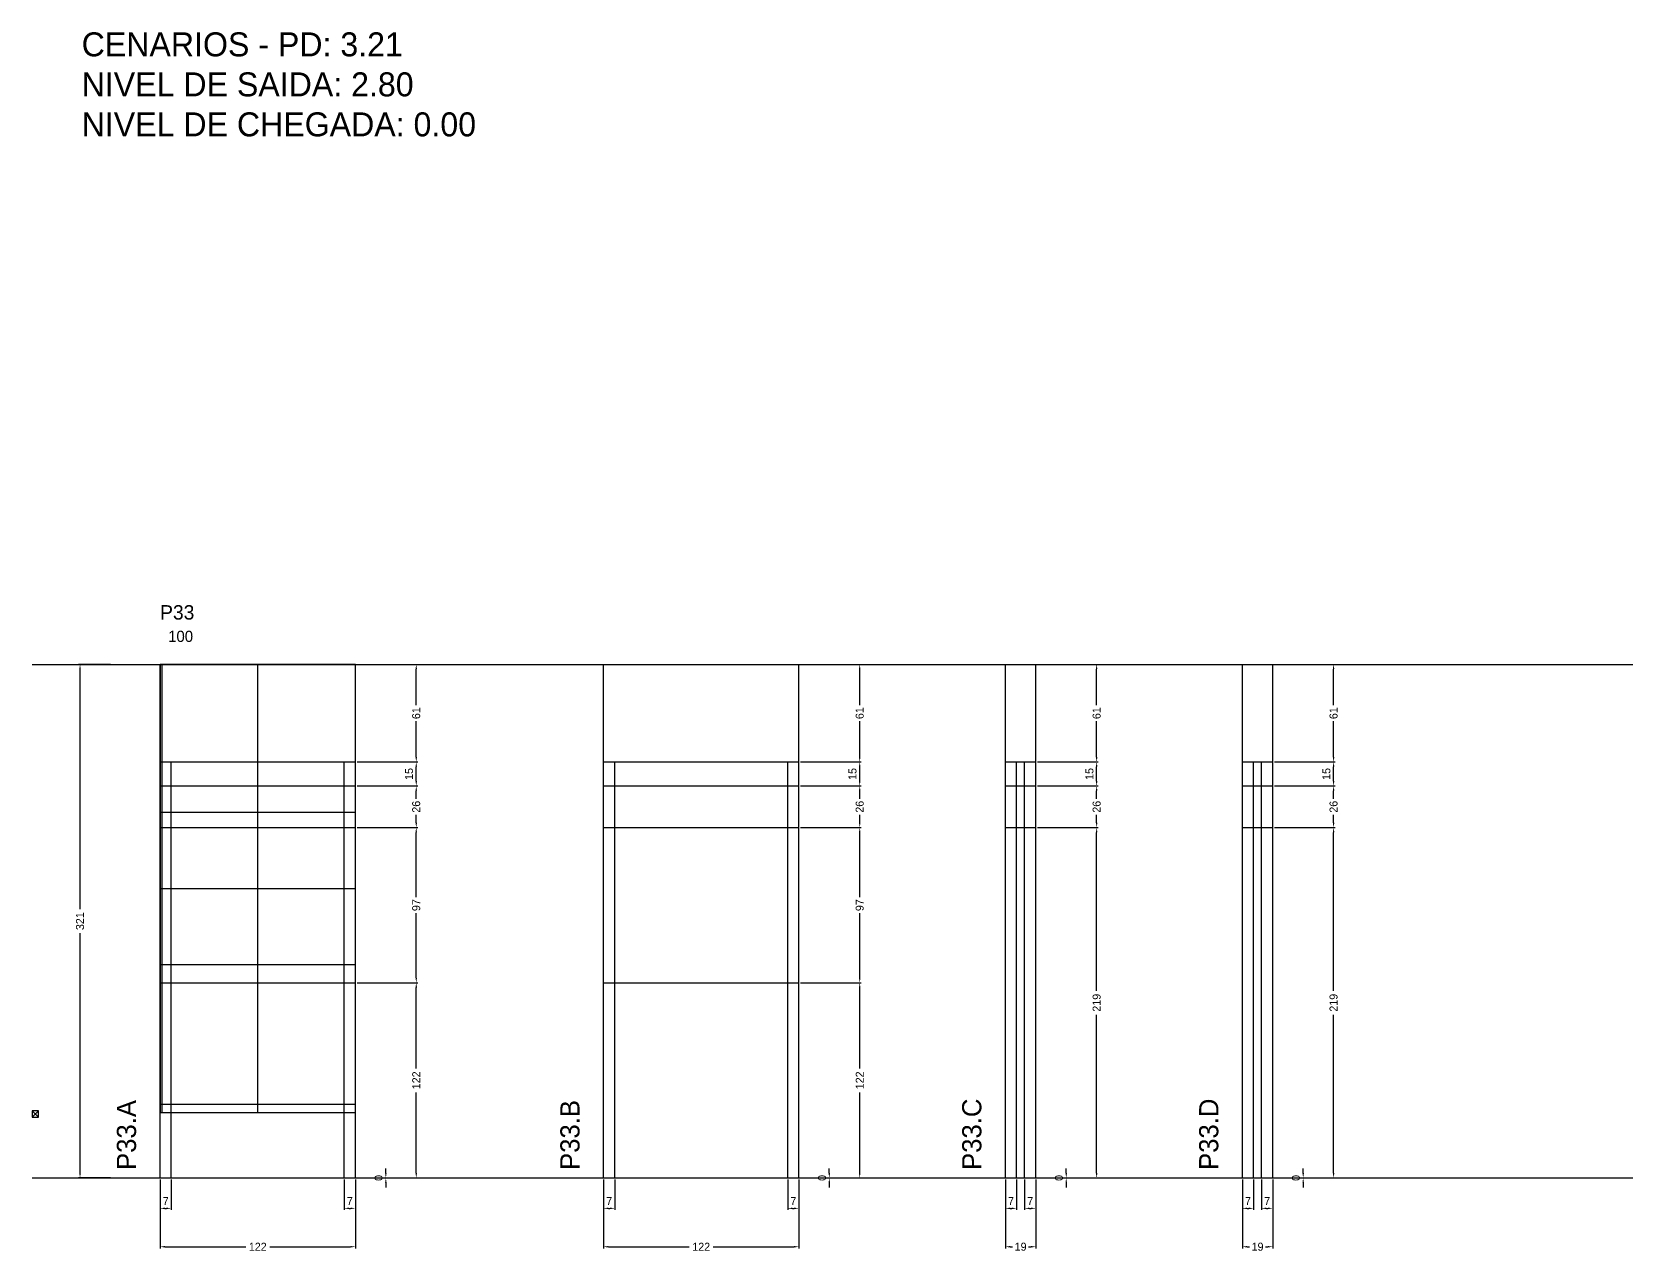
# Model space of a CAD drawing. Header units: centimetres. Extents: x -8500 to 4337, y -467 to 295.
# Drawn here: x -7000 to -6000, y -467 to 295 of the extents above; entities that cross this region are included whole.
import ezdxf

# ---------------------------------------------------------------- set-up
doc = ezdxf.new("R2010")
doc.units = ezdxf.units.CM
doc.linetypes.add('DASHED', pattern=[2, -2])
for name, color, linetype in [('CHAPA', 140, 'Continuous'), ('COTA', 241, 'Continuous'), ('Madeira', 30, 'Continuous'), ('MEIO_PONT', 160, 'Continuous'), ('NOMENCLATURA', 7, 'Continuous'), ('Nível', 160, 'Continuous'), ('Painéis', 200, 'Continuous'), ('Perfil Metálico', 150, 'Continuous'), ('SARR_2.2x7', 40, 'Continuous'), ('SARRAFO DE PRESSAO', 200, 'Continuous'), ('texto', 7, 'Continuous'), ('TEXTO_GERAL', 7, 'Continuous')]:
    doc.layers.add(name, color=color, linetype=linetype)
doc.dimstyles.new('PAINEL-NOVA', dxfattribs={"dimtxt": 5, "dimasz": 3, "dimexe": 1, "dimexo": 1, "dimgap": 1, "dimtad": 1, "dimcen": 2.5, "dimazin": 3, "dimtfac": 1, "dimtmove": 0, "dimatfit": 3})

# ---------------------------------------------------------------- blocks, each defined once
blk = doc.blocks.new('_CLOSEDFILLED')
at = {"color": 0, "linetype": 'BYBLOCK'}
blk.add_solid([(-1, 0.16), (0, 0), (-1, -0.16)], dxfattribs=at)
blk = doc.blocks.new('*D1')
for p, q in [((-6951, -100), (-6971, -100)), ((-6970, -253), (-6970, -103)), ((-6970, -418), (-6970, -268)), ((-6951, -421), (-6971, -421))]:
    blk.add_line(p, q)
at = {"layer": 'Defpoints'}
for p in [(-6950, -100), (-6970, -421), (-6950, -421)]:
    blk.add_point(p, dxfattribs=at)
at = {"layer": 'COTA', "xscale": 3, "yscale": 3}
for p, rotation in [((-6970, -100), 90), ((-6970, -421), 270)]:
    blk.add_blockref('_CLOSEDFILLED', p, dxfattribs=dict(at, rotation=rotation))
at = {"layer": 'COTA', "insert": (-6970, -260.5), "char_height": 5, "attachment_point": 5, "rotation": 90}
blk.add_mtext('321', dxfattribs=at)
blk = doc.blocks.new('MULDURA')
at = {"layer": 'Paineis'}
for p, q in [((0, 0), (4, 4)), ((4, 0), (0, 4))]:
    blk.add_line(p, q, dxfattribs=at)
blk.add_lwpolyline([(0, 0), (4, 0), (4, 4), (0, 4)], close=True, dxfattribs=at)
blk = doc.blocks.new('*D3')
at = {"color": 4}
for p, q in [((-6797, -299), (-6759, -299)), ((-6760, -352.5), (-6760, -302)), ((-6760, -418), (-6760, -367.5)), ((-6797, -421), (-6759, -421))]:
    blk.add_line(p, q, dxfattribs=at)
at = {"layer": 'Defpoints'}
for p in [(-6798, -299), (-6798, -421), (-6760, -421)]:
    blk.add_point(p, dxfattribs=at)
at = {"layer": 'COTA', "color": 4, "xscale": 3, "yscale": 3}
for p, rotation in [((-6760, -299), 90), ((-6760, -421), 270)]:
    blk.add_blockref('_CLOSEDFILLED', p, dxfattribs=dict(at, rotation=rotation))
at = {"layer": 'COTA', "color": 4, "insert": (-6760, -360), "char_height": 5, "attachment_point": 5, "rotation": 90}
blk.add_mtext('122', dxfattribs=at)
blk = doc.blocks.new('*D4')
at = {"color": 4}
for p, q in [((-6797, -202), (-6759, -202)), ((-6760, -245.5), (-6760, -205)), ((-6760, -296), (-6760, -255.5)), ((-6797, -299), (-6759, -299))]:
    blk.add_line(p, q, dxfattribs=at)
at = {"layer": 'Defpoints'}
for p in [(-6798, -202), (-6798, -299), (-6760, -299)]:
    blk.add_point(p, dxfattribs=at)
at = {"layer": 'COTA', "color": 4, "xscale": 3, "yscale": 3}
for p, rotation in [((-6760, -202), 90), ((-6760, -299), 270)]:
    blk.add_blockref('_CLOSEDFILLED', p, dxfattribs=dict(at, rotation=rotation))
at = {"layer": 'COTA', "color": 4, "insert": (-6760, -250.5), "char_height": 5, "attachment_point": 5, "rotation": 90}
blk.add_mtext('97', dxfattribs=at)
blk = doc.blocks.new('*D5')
at = {"color": 4}
for p, q in [((-6797, -176), (-6759, -176)), ((-6760, -184), (-6760, -179)), ((-6760, -199), (-6760, -194)), ((-6797, -202), (-6759, -202))]:
    blk.add_line(p, q, dxfattribs=at)
at = {"layer": 'Defpoints'}
for p in [(-6798, -176), (-6798, -202), (-6760, -202)]:
    blk.add_point(p, dxfattribs=at)
at = {"layer": 'COTA', "color": 4, "xscale": 3, "yscale": 3}
for p, rotation in [((-6760, -176), 90), ((-6760, -202), 270)]:
    blk.add_blockref('_CLOSEDFILLED', p, dxfattribs=dict(at, rotation=rotation))
at = {"layer": 'COTA', "color": 4, "insert": (-6760, -189), "char_height": 5, "attachment_point": 5, "rotation": 90}
blk.add_mtext('26', dxfattribs=at)
blk = doc.blocks.new('*D6')
at = {"color": 4}
for p, q in [((-6797, -161), (-6759, -161)), ((-6760, -173), (-6760, -164)), ((-6797, -176), (-6759, -176))]:
    blk.add_line(p, q, dxfattribs=at)
at = {"layer": 'Defpoints'}
for p in [(-6798, -161), (-6798, -176), (-6760, -176)]:
    blk.add_point(p, dxfattribs=at)
at = {"layer": 'COTA', "color": 4, "xscale": 3, "yscale": 3}
for p, rotation in [((-6760, -161), 90), ((-6760, -176), 270)]:
    blk.add_blockref('_CLOSEDFILLED', p, dxfattribs=dict(at, rotation=rotation))
at = {"layer": 'COTA', "color": 4, "insert": (-6764.5, -168.5), "char_height": 5, "attachment_point": 5, "rotation": 90}
blk.add_mtext('15', dxfattribs=at)
blk = doc.blocks.new('*D7')
at = {"color": 4}
for p, q in [((-6797, -100), (-6759, -100)), ((-6760, -125.5), (-6760, -103)), ((-6760, -158), (-6760, -135.5)), ((-6797, -161), (-6759, -161))]:
    blk.add_line(p, q, dxfattribs=at)
at = {"layer": 'Defpoints'}
for p in [(-6798, -100), (-6798, -161), (-6760, -161)]:
    blk.add_point(p, dxfattribs=at)
at = {"layer": 'COTA', "color": 4, "xscale": 3, "yscale": 3}
for p, rotation in [((-6760, -100), 90), ((-6760, -161), 270)]:
    blk.add_blockref('_CLOSEDFILLED', p, dxfattribs=dict(at, rotation=rotation))
at = {"layer": 'COTA', "color": 4, "insert": (-6760, -130.5), "char_height": 5, "attachment_point": 5, "rotation": 90}
blk.add_mtext('61', dxfattribs=at)
blk = doc.blocks.new('*D8')
at = {"color": 4}
for p, q in [((-6920, -422), (-6920, -441)), ((-6913, -422), (-6913, -441)), ((-6917, -440), (-6916, -440))]:
    blk.add_line(p, q, dxfattribs=at)
at = {"layer": 'Defpoints'}
for p in [(-6920, -421), (-6913, -421), (-6920, -440)]:
    blk.add_point(p, dxfattribs=at)
at = {"layer": 'COTA', "color": 4, "xscale": 3, "yscale": 3, "rotation": 180}
blk.add_blockref('_CLOSEDFILLED', (-6920, -440), dxfattribs=at)
at = {"layer": 'COTA', "color": 4, "xscale": 3, "yscale": 3}
blk.add_blockref('_CLOSEDFILLED', (-6913, -440), dxfattribs=at)
at = {"layer": 'COTA', "color": 4, "insert": (-6916.5, -435.5), "char_height": 5, "attachment_point": 5}
blk.add_mtext('7', dxfattribs=at)
blk = doc.blocks.new('*D9')
at = {"color": 4}
for p, q in [((-6805, -422), (-6805, -441)), ((-6798, -422), (-6798, -441)), ((-6802, -440), (-6801, -440))]:
    blk.add_line(p, q, dxfattribs=at)
at = {"layer": 'Defpoints'}
for p in [(-6805, -421), (-6798, -421), (-6805, -440)]:
    blk.add_point(p, dxfattribs=at)
at = {"layer": 'COTA', "color": 4, "xscale": 3, "yscale": 3, "rotation": 180}
blk.add_blockref('_CLOSEDFILLED', (-6805, -440), dxfattribs=at)
at = {"layer": 'COTA', "color": 4, "xscale": 3, "yscale": 3}
blk.add_blockref('_CLOSEDFILLED', (-6798, -440), dxfattribs=at)
at = {"layer": 'COTA', "color": 4, "insert": (-6801.5, -435.5), "char_height": 5, "attachment_point": 5}
blk.add_mtext('7', dxfattribs=at)
blk = doc.blocks.new('*D10')
at = {"color": 4}
for p, q in [((-6920, -422), (-6920, -465)), ((-6798, -422), (-6798, -465)), ((-6917, -464), (-6866.5, -464)), ((-6851.5, -464), (-6801, -464))]:
    blk.add_line(p, q, dxfattribs=at)
at = {"layer": 'Defpoints'}
for p in [(-6920, -421), (-6798, -421), (-6920, -464)]:
    blk.add_point(p, dxfattribs=at)
at = {"layer": 'COTA', "color": 4, "xscale": 3, "yscale": 3, "rotation": 180}
blk.add_blockref('_CLOSEDFILLED', (-6920, -464), dxfattribs=at)
at = {"layer": 'COTA', "color": 4, "xscale": 3, "yscale": 3}
blk.add_blockref('_CLOSEDFILLED', (-6798, -464), dxfattribs=at)
at = {"layer": 'COTA', "color": 4, "insert": (-6859, -464), "char_height": 5, "attachment_point": 5}
blk.add_mtext('122', dxfattribs=at)
blk = doc.blocks.new('*D12')
at = {"color": 4}
for p, q in [((-6520, -299), (-6482, -299)), ((-6483, -352.5), (-6483, -302)), ((-6483, -418), (-6483, -367.5)), ((-6520, -421), (-6482, -421))]:
    blk.add_line(p, q, dxfattribs=at)
at = {"layer": 'Defpoints'}
for p in [(-6521, -299), (-6521, -421), (-6483, -421)]:
    blk.add_point(p, dxfattribs=at)
at = {"layer": 'COTA', "color": 4, "xscale": 3, "yscale": 3}
for p, rotation in [((-6483, -299), 90), ((-6483, -421), 270)]:
    blk.add_blockref('_CLOSEDFILLED', p, dxfattribs=dict(at, rotation=rotation))
at = {"layer": 'COTA', "color": 4, "insert": (-6483, -360), "char_height": 5, "attachment_point": 5, "rotation": 90}
blk.add_mtext('122', dxfattribs=at)
blk = doc.blocks.new('*D13')
at = {"color": 4}
for p, q in [((-6520, -202), (-6482, -202)), ((-6483, -245.5), (-6483, -205)), ((-6483, -296), (-6483, -255.5)), ((-6520, -299), (-6482, -299))]:
    blk.add_line(p, q, dxfattribs=at)
at = {"layer": 'Defpoints'}
for p in [(-6521, -202), (-6521, -299), (-6483, -299)]:
    blk.add_point(p, dxfattribs=at)
at = {"layer": 'COTA', "color": 4, "xscale": 3, "yscale": 3}
for p, rotation in [((-6483, -202), 90), ((-6483, -299), 270)]:
    blk.add_blockref('_CLOSEDFILLED', p, dxfattribs=dict(at, rotation=rotation))
at = {"layer": 'COTA', "color": 4, "insert": (-6483, -250.5), "char_height": 5, "attachment_point": 5, "rotation": 90}
blk.add_mtext('97', dxfattribs=at)
blk = doc.blocks.new('*D14')
at = {"color": 4}
for p, q in [((-6520, -176), (-6482, -176)), ((-6483, -184), (-6483, -179)), ((-6483, -199), (-6483, -194)), ((-6520, -202), (-6482, -202))]:
    blk.add_line(p, q, dxfattribs=at)
at = {"layer": 'Defpoints'}
for p in [(-6521, -176), (-6521, -202), (-6483, -202)]:
    blk.add_point(p, dxfattribs=at)
at = {"layer": 'COTA', "color": 4, "xscale": 3, "yscale": 3}
for p, rotation in [((-6483, -176), 90), ((-6483, -202), 270)]:
    blk.add_blockref('_CLOSEDFILLED', p, dxfattribs=dict(at, rotation=rotation))
at = {"layer": 'COTA', "color": 4, "insert": (-6483, -189), "char_height": 5, "attachment_point": 5, "rotation": 90}
blk.add_mtext('26', dxfattribs=at)
blk = doc.blocks.new('*D15')
at = {"color": 4}
for p, q in [((-6520, -161), (-6482, -161)), ((-6483, -173), (-6483, -164)), ((-6520, -176), (-6482, -176))]:
    blk.add_line(p, q, dxfattribs=at)
at = {"layer": 'Defpoints'}
for p in [(-6521, -161), (-6521, -176), (-6483, -176)]:
    blk.add_point(p, dxfattribs=at)
at = {"layer": 'COTA', "color": 4, "xscale": 3, "yscale": 3}
for p, rotation in [((-6483, -161), 90), ((-6483, -176), 270)]:
    blk.add_blockref('_CLOSEDFILLED', p, dxfattribs=dict(at, rotation=rotation))
at = {"layer": 'COTA', "color": 4, "insert": (-6487.5, -168.5), "char_height": 5, "attachment_point": 5, "rotation": 90}
blk.add_mtext('15', dxfattribs=at)
blk = doc.blocks.new('*D16')
at = {"color": 4}
for p, q in [((-6520, -100), (-6482, -100)), ((-6483, -125.5), (-6483, -103)), ((-6483, -158), (-6483, -135.5)), ((-6520, -161), (-6482, -161))]:
    blk.add_line(p, q, dxfattribs=at)
at = {"layer": 'Defpoints'}
for p in [(-6521, -100), (-6521, -161), (-6483, -161)]:
    blk.add_point(p, dxfattribs=at)
at = {"layer": 'COTA', "color": 4, "xscale": 3, "yscale": 3}
for p, rotation in [((-6483, -100), 90), ((-6483, -161), 270)]:
    blk.add_blockref('_CLOSEDFILLED', p, dxfattribs=dict(at, rotation=rotation))
at = {"layer": 'COTA', "color": 4, "insert": (-6483, -130.5), "char_height": 5, "attachment_point": 5, "rotation": 90}
blk.add_mtext('61', dxfattribs=at)
blk = doc.blocks.new('*D17')
at = {"color": 4}
for p, q in [((-6643, -422), (-6643, -441)), ((-6636, -422), (-6636, -441)), ((-6640, -440), (-6639, -440))]:
    blk.add_line(p, q, dxfattribs=at)
at = {"layer": 'Defpoints'}
for p in [(-6643, -421), (-6636, -421), (-6643, -440)]:
    blk.add_point(p, dxfattribs=at)
at = {"layer": 'COTA', "color": 4, "xscale": 3, "yscale": 3, "rotation": 180}
blk.add_blockref('_CLOSEDFILLED', (-6643, -440), dxfattribs=at)
at = {"layer": 'COTA', "color": 4, "xscale": 3, "yscale": 3}
blk.add_blockref('_CLOSEDFILLED', (-6636, -440), dxfattribs=at)
at = {"layer": 'COTA', "color": 4, "insert": (-6639.5, -435.5), "char_height": 5, "attachment_point": 5}
blk.add_mtext('7', dxfattribs=at)
blk = doc.blocks.new('*D18')
at = {"color": 4}
for p, q in [((-6528, -422), (-6528, -441)), ((-6521, -422), (-6521, -441)), ((-6525, -440), (-6524, -440))]:
    blk.add_line(p, q, dxfattribs=at)
at = {"layer": 'Defpoints'}
for p in [(-6528, -421), (-6521, -421), (-6528, -440)]:
    blk.add_point(p, dxfattribs=at)
at = {"layer": 'COTA', "color": 4, "xscale": 3, "yscale": 3, "rotation": 180}
blk.add_blockref('_CLOSEDFILLED', (-6528, -440), dxfattribs=at)
at = {"layer": 'COTA', "color": 4, "xscale": 3, "yscale": 3}
blk.add_blockref('_CLOSEDFILLED', (-6521, -440), dxfattribs=at)
at = {"layer": 'COTA', "color": 4, "insert": (-6524.5, -435.5), "char_height": 5, "attachment_point": 5}
blk.add_mtext('7', dxfattribs=at)
blk = doc.blocks.new('*D19')
at = {"color": 4}
for p, q in [((-6643, -422), (-6643, -465)), ((-6521, -422), (-6521, -465)), ((-6640, -464), (-6589.5, -464)), ((-6574.5, -464), (-6524, -464))]:
    blk.add_line(p, q, dxfattribs=at)
at = {"layer": 'Defpoints'}
for p in [(-6643, -421), (-6521, -421), (-6643, -464)]:
    blk.add_point(p, dxfattribs=at)
at = {"layer": 'COTA', "color": 4, "xscale": 3, "yscale": 3, "rotation": 180}
blk.add_blockref('_CLOSEDFILLED', (-6643, -464), dxfattribs=at)
at = {"layer": 'COTA', "color": 4, "xscale": 3, "yscale": 3}
blk.add_blockref('_CLOSEDFILLED', (-6521, -464), dxfattribs=at)
at = {"layer": 'COTA', "color": 4, "insert": (-6582, -464), "char_height": 5, "attachment_point": 5}
blk.add_mtext('122', dxfattribs=at)
blk = doc.blocks.new('*D21')
at = {"color": 4}
for p, q in [((-6372, -202), (-6334, -202)), ((-6335, -304), (-6335, -205)), ((-6335, -418), (-6335, -319)), ((-6372, -421), (-6334, -421))]:
    blk.add_line(p, q, dxfattribs=at)
at = {"layer": 'Defpoints'}
for p in [(-6373, -202), (-6373, -421), (-6335, -421)]:
    blk.add_point(p, dxfattribs=at)
at = {"layer": 'COTA', "color": 4, "xscale": 3, "yscale": 3}
for p, rotation in [((-6335, -202), 90), ((-6335, -421), 270)]:
    blk.add_blockref('_CLOSEDFILLED', p, dxfattribs=dict(at, rotation=rotation))
at = {"layer": 'COTA', "color": 4, "insert": (-6335, -311.5), "char_height": 5, "attachment_point": 5, "rotation": 90}
blk.add_mtext('219', dxfattribs=at)
blk = doc.blocks.new('*D22')
at = {"color": 4}
for p, q in [((-6372, -176), (-6334, -176)), ((-6335, -184), (-6335, -179)), ((-6335, -199), (-6335, -194)), ((-6372, -202), (-6334, -202))]:
    blk.add_line(p, q, dxfattribs=at)
at = {"layer": 'Defpoints'}
for p in [(-6373, -176), (-6373, -202), (-6335, -202)]:
    blk.add_point(p, dxfattribs=at)
at = {"layer": 'COTA', "color": 4, "xscale": 3, "yscale": 3}
for p, rotation in [((-6335, -176), 90), ((-6335, -202), 270)]:
    blk.add_blockref('_CLOSEDFILLED', p, dxfattribs=dict(at, rotation=rotation))
at = {"layer": 'COTA', "color": 4, "insert": (-6335, -189), "char_height": 5, "attachment_point": 5, "rotation": 90}
blk.add_mtext('26', dxfattribs=at)
blk = doc.blocks.new('*D23')
at = {"color": 4}
for p, q in [((-6372, -161), (-6334, -161)), ((-6335, -173), (-6335, -164)), ((-6372, -176), (-6334, -176))]:
    blk.add_line(p, q, dxfattribs=at)
at = {"layer": 'Defpoints'}
for p in [(-6373, -161), (-6373, -176), (-6335, -176)]:
    blk.add_point(p, dxfattribs=at)
at = {"layer": 'COTA', "color": 4, "xscale": 3, "yscale": 3}
for p, rotation in [((-6335, -161), 90), ((-6335, -176), 270)]:
    blk.add_blockref('_CLOSEDFILLED', p, dxfattribs=dict(at, rotation=rotation))
at = {"layer": 'COTA', "color": 4, "insert": (-6339.5, -168.5), "char_height": 5, "attachment_point": 5, "rotation": 90}
blk.add_mtext('15', dxfattribs=at)
blk = doc.blocks.new('*D24')
at = {"color": 4}
for p, q in [((-6372, -100), (-6334, -100)), ((-6335, -125.5), (-6335, -103)), ((-6335, -158), (-6335, -135.5)), ((-6372, -161), (-6334, -161))]:
    blk.add_line(p, q, dxfattribs=at)
at = {"layer": 'Defpoints'}
for p in [(-6373, -100), (-6373, -161), (-6335, -161)]:
    blk.add_point(p, dxfattribs=at)
at = {"layer": 'COTA', "color": 4, "xscale": 3, "yscale": 3}
for p, rotation in [((-6335, -100), 90), ((-6335, -161), 270)]:
    blk.add_blockref('_CLOSEDFILLED', p, dxfattribs=dict(at, rotation=rotation))
at = {"layer": 'COTA', "color": 4, "insert": (-6335, -130.5), "char_height": 5, "attachment_point": 5, "rotation": 90}
blk.add_mtext('61', dxfattribs=at)
blk = doc.blocks.new('*D25')
at = {"color": 4}
for p, q in [((-6392, -422), (-6392, -441)), ((-6385, -422), (-6385, -441)), ((-6389, -440), (-6388, -440))]:
    blk.add_line(p, q, dxfattribs=at)
at = {"layer": 'Defpoints'}
for p in [(-6392, -421), (-6385, -421), (-6392, -440)]:
    blk.add_point(p, dxfattribs=at)
at = {"layer": 'COTA', "color": 4, "xscale": 3, "yscale": 3, "rotation": 180}
blk.add_blockref('_CLOSEDFILLED', (-6392, -440), dxfattribs=at)
at = {"layer": 'COTA', "color": 4, "xscale": 3, "yscale": 3}
blk.add_blockref('_CLOSEDFILLED', (-6385, -440), dxfattribs=at)
at = {"layer": 'COTA', "color": 4, "insert": (-6388.5, -435.5), "char_height": 5, "attachment_point": 5}
blk.add_mtext('7', dxfattribs=at)
blk = doc.blocks.new('*D26')
at = {"color": 4}
for p, q in [((-6380, -422), (-6380, -441)), ((-6373, -422), (-6373, -441)), ((-6377, -440), (-6376, -440))]:
    blk.add_line(p, q, dxfattribs=at)
at = {"layer": 'Defpoints'}
for p in [(-6380, -421), (-6373, -421), (-6380, -440)]:
    blk.add_point(p, dxfattribs=at)
at = {"layer": 'COTA', "color": 4, "xscale": 3, "yscale": 3, "rotation": 180}
blk.add_blockref('_CLOSEDFILLED', (-6380, -440), dxfattribs=at)
at = {"layer": 'COTA', "color": 4, "xscale": 3, "yscale": 3}
blk.add_blockref('_CLOSEDFILLED', (-6373, -440), dxfattribs=at)
at = {"layer": 'COTA', "color": 4, "insert": (-6376.5, -435.5), "char_height": 5, "attachment_point": 5}
blk.add_mtext('7', dxfattribs=at)
blk = doc.blocks.new('*D27')
at = {"color": 4}
for p, q in [((-6392, -422), (-6392, -465)), ((-6373, -422), (-6373, -465)), ((-6389, -464), (-6387.5, -464)), ((-6377.5, -464), (-6376, -464))]:
    blk.add_line(p, q, dxfattribs=at)
at = {"layer": 'Defpoints'}
for p in [(-6392, -421), (-6373, -421), (-6392, -464)]:
    blk.add_point(p, dxfattribs=at)
at = {"layer": 'COTA', "color": 4, "xscale": 3, "yscale": 3, "rotation": 180}
blk.add_blockref('_CLOSEDFILLED', (-6392, -464), dxfattribs=at)
at = {"layer": 'COTA', "color": 4, "xscale": 3, "yscale": 3}
blk.add_blockref('_CLOSEDFILLED', (-6373, -464), dxfattribs=at)
at = {"layer": 'COTA', "color": 4, "insert": (-6382.5, -464), "char_height": 5, "attachment_point": 5}
blk.add_mtext('19', dxfattribs=at)
blk = doc.blocks.new('*D29')
at = {"color": 4}
for p, q in [((-6224, -202), (-6186, -202)), ((-6187, -304), (-6187, -205)), ((-6187, -418), (-6187, -319)), ((-6224, -421), (-6186, -421))]:
    blk.add_line(p, q, dxfattribs=at)
at = {"layer": 'Defpoints'}
for p in [(-6225, -202), (-6225, -421), (-6187, -421)]:
    blk.add_point(p, dxfattribs=at)
at = {"layer": 'COTA', "color": 4, "xscale": 3, "yscale": 3}
for p, rotation in [((-6187, -202), 90), ((-6187, -421), 270)]:
    blk.add_blockref('_CLOSEDFILLED', p, dxfattribs=dict(at, rotation=rotation))
at = {"layer": 'COTA', "color": 4, "insert": (-6187, -311.5), "char_height": 5, "attachment_point": 5, "rotation": 90}
blk.add_mtext('219', dxfattribs=at)
blk = doc.blocks.new('*D30')
at = {"color": 4}
for p, q in [((-6224, -176), (-6186, -176)), ((-6187, -184), (-6187, -179)), ((-6187, -199), (-6187, -194)), ((-6224, -202), (-6186, -202))]:
    blk.add_line(p, q, dxfattribs=at)
at = {"layer": 'Defpoints'}
for p in [(-6225, -176), (-6225, -202), (-6187, -202)]:
    blk.add_point(p, dxfattribs=at)
at = {"layer": 'COTA', "color": 4, "xscale": 3, "yscale": 3}
for p, rotation in [((-6187, -176), 90), ((-6187, -202), 270)]:
    blk.add_blockref('_CLOSEDFILLED', p, dxfattribs=dict(at, rotation=rotation))
at = {"layer": 'COTA', "color": 4, "insert": (-6187, -189), "char_height": 5, "attachment_point": 5, "rotation": 90}
blk.add_mtext('26', dxfattribs=at)
blk = doc.blocks.new('*D31')
at = {"color": 4}
for p, q in [((-6224, -161), (-6186, -161)), ((-6187, -173), (-6187, -164)), ((-6224, -176), (-6186, -176))]:
    blk.add_line(p, q, dxfattribs=at)
at = {"layer": 'Defpoints'}
for p in [(-6225, -161), (-6225, -176), (-6187, -176)]:
    blk.add_point(p, dxfattribs=at)
at = {"layer": 'COTA', "color": 4, "xscale": 3, "yscale": 3}
for p, rotation in [((-6187, -161), 90), ((-6187, -176), 270)]:
    blk.add_blockref('_CLOSEDFILLED', p, dxfattribs=dict(at, rotation=rotation))
at = {"layer": 'COTA', "color": 4, "insert": (-6191.5, -168.5), "char_height": 5, "attachment_point": 5, "rotation": 90}
blk.add_mtext('15', dxfattribs=at)
blk = doc.blocks.new('*D32')
at = {"color": 4}
for p, q in [((-6224, -100), (-6186, -100)), ((-6187, -125.5), (-6187, -103)), ((-6187, -158), (-6187, -135.5)), ((-6224, -161), (-6186, -161))]:
    blk.add_line(p, q, dxfattribs=at)
at = {"layer": 'Defpoints'}
for p in [(-6225, -100), (-6225, -161), (-6187, -161)]:
    blk.add_point(p, dxfattribs=at)
at = {"layer": 'COTA', "color": 4, "xscale": 3, "yscale": 3}
for p, rotation in [((-6187, -100), 90), ((-6187, -161), 270)]:
    blk.add_blockref('_CLOSEDFILLED', p, dxfattribs=dict(at, rotation=rotation))
at = {"layer": 'COTA', "color": 4, "insert": (-6187, -130.5), "char_height": 5, "attachment_point": 5, "rotation": 90}
blk.add_mtext('61', dxfattribs=at)
blk = doc.blocks.new('*D33')
at = {"color": 4}
for p, q in [((-6244, -422), (-6244, -441)), ((-6237, -422), (-6237, -441)), ((-6241, -440), (-6240, -440))]:
    blk.add_line(p, q, dxfattribs=at)
at = {"layer": 'Defpoints'}
for p in [(-6244, -421), (-6237, -421), (-6244, -440)]:
    blk.add_point(p, dxfattribs=at)
at = {"layer": 'COTA', "color": 4, "xscale": 3, "yscale": 3, "rotation": 180}
blk.add_blockref('_CLOSEDFILLED', (-6244, -440), dxfattribs=at)
at = {"layer": 'COTA', "color": 4, "xscale": 3, "yscale": 3}
blk.add_blockref('_CLOSEDFILLED', (-6237, -440), dxfattribs=at)
at = {"layer": 'COTA', "color": 4, "insert": (-6240.5, -435.5), "char_height": 5, "attachment_point": 5}
blk.add_mtext('7', dxfattribs=at)
blk = doc.blocks.new('*D34')
at = {"color": 4}
for p, q in [((-6232, -422), (-6232, -441)), ((-6225, -422), (-6225, -441)), ((-6229, -440), (-6228, -440))]:
    blk.add_line(p, q, dxfattribs=at)
at = {"layer": 'Defpoints'}
for p in [(-6232, -421), (-6225, -421), (-6232, -440)]:
    blk.add_point(p, dxfattribs=at)
at = {"layer": 'COTA', "color": 4, "xscale": 3, "yscale": 3, "rotation": 180}
blk.add_blockref('_CLOSEDFILLED', (-6232, -440), dxfattribs=at)
at = {"layer": 'COTA', "color": 4, "xscale": 3, "yscale": 3}
blk.add_blockref('_CLOSEDFILLED', (-6225, -440), dxfattribs=at)
at = {"layer": 'COTA', "color": 4, "insert": (-6228.5, -435.5), "char_height": 5, "attachment_point": 5}
blk.add_mtext('7', dxfattribs=at)
blk = doc.blocks.new('*D35')
at = {"color": 4}
for p, q in [((-6244, -422), (-6244, -465)), ((-6225, -422), (-6225, -465)), ((-6241, -464), (-6239.5, -464)), ((-6229.5, -464), (-6228, -464))]:
    blk.add_line(p, q, dxfattribs=at)
at = {"layer": 'Defpoints'}
for p in [(-6244, -421), (-6225, -421), (-6244, -464)]:
    blk.add_point(p, dxfattribs=at)
at = {"layer": 'COTA', "color": 4, "xscale": 3, "yscale": 3, "rotation": 180}
blk.add_blockref('_CLOSEDFILLED', (-6244, -464), dxfattribs=at)
at = {"layer": 'COTA', "color": 4, "xscale": 3, "yscale": 3}
blk.add_blockref('_CLOSEDFILLED', (-6225, -464), dxfattribs=at)
at = {"layer": 'COTA', "color": 4, "insert": (-6234.5, -464), "char_height": 5, "attachment_point": 5}
blk.add_mtext('19', dxfattribs=at)

msp = doc.modelspace()

# ---------------------------------------------------------------- linework, layer by layer
at = {"layer": 'CHAPA'}
msp.add_lwpolyline([(-6920, -380), (-6918.8, -380), (-6918.8, -100), (-6920, -100)], close=True, dxfattribs=at)
at = {"layer": 'COTA'}
for p, q in [((-6920, -161), (-6920, -100)), ((-6920, -100), (-6798, -100)), ((-6798, -161), (-6798, -100)), ((-6643, -161), (-6643, -100)), ((-6643, -100), (-6521, -100)), ((-6521, -161), (-6521, -100)), ((-6392, -161), (-6392, -100)), ((-6392, -100), (-6373, -100)), ((-6373, -161), (-6373, -100)), ((-6244, -161), (-6244, -100)), ((-6244, -100), (-6225, -100)), ((-6225, -161), (-6225, -100))]:
    msp.add_line(p, q, dxfattribs=at)
at = {"layer": 'Madeira'}
for points in [[(-6920, -192.4), (-6798, -192.4)], [(-6920, -287.6), (-6798, -287.6)]]:
    msp.add_lwpolyline(points, dxfattribs=at)
at = {"layer": 'MEIO_PONT'}
msp.add_lwpolyline([(-6920, -240), (-6798, -240)], dxfattribs=at)
at = {"layer": 'Nível', "linetype": 'DASHED'}
for points in [[(-7000, -100), (-6000, -100)], [(-7000, -421), (-6000, -421)]]:
    msp.add_lwpolyline(points, dxfattribs=at)
at = {"layer": 'Painéis'}
for p, q in [((-6920, -161), (-6798, -161)), ((-6920, -421), (-6920, -161)), ((-6798, -421), (-6798, -161)), ((-6643, -161), (-6521, -161)), ((-6643, -421), (-6643, -161)), ((-6521, -421), (-6521, -161)), ((-6392, -161), (-6373, -161)), ((-6392, -421), (-6392, -161)), ((-6373, -421), (-6373, -161)), ((-6244, -161), (-6225, -161)), ((-6244, -421), (-6244, -161)), ((-6225, -421), (-6225, -161)), ((-6920, -176), (-6798, -176)), ((-6643, -176), (-6521, -176)), ((-6392, -176), (-6373, -176)), ((-6244, -176), (-6225, -176)), ((-6920, -202), (-6798, -202)), ((-6643, -202), (-6521, -202)), ((-6392, -202), (-6373, -202)), ((-6244, -202), (-6225, -202)), ((-6920, -299), (-6798, -299)), ((-6643, -299), (-6521, -299)), ((-6920, -421), (-6798, -421)), ((-6643, -421), (-6521, -421)), ((-6392, -421), (-6373, -421)), ((-6244, -421), (-6225, -421))]:
    msp.add_line(p, q, dxfattribs=at)
msp.add_lwpolyline([(-6920, -380), (-6798, -380), (-6798, -100), (-6920, -100)], close=True, dxfattribs=at)
at = {"layer": 'Perfil Metálico'}
msp.add_line((-6859, -380), (-6859, -100), dxfattribs=at)
at = {"layer": 'SARR_2.2x7'}
for points in [[(-6913, -299), (-6913, -161)], [(-6805, -299), (-6805, -161)], [(-6636, -299), (-6636, -161)], [(-6528, -299), (-6528, -161)], [(-6385, -421), (-6385, -161)], [(-6380, -421), (-6380, -161)], [(-6237, -421), (-6237, -161)], [(-6232, -421), (-6232, -161)], [(-6913, -421), (-6913, -299)], [(-6805, -421), (-6805, -299)], [(-6636, -421), (-6636, -299)], [(-6528, -421), (-6528, -299)]]:
    msp.add_lwpolyline(points, dxfattribs=at)
at = {"layer": 'SARRAFO DE PRESSAO'}
msp.add_lwpolyline([(-6920, -380), (-6798, -380), (-6798, -375), (-6920, -375)], close=True, dxfattribs=at)

# ---------------------------------------------------------------- block references
at = {"layer": 'COTA'}
msp.add_blockref('MULDURA', (-7000, -383), dxfattribs=at)

# ---------------------------------------------------------------- texts
at = {"layer": 'NOMENCLATURA'}
for s, p in [('CENARIOS - PD: 3.21', (-6969, 280)), ('NIVEL DE SAIDA: 2.80', (-6969, 255)), ('NIVEL DE CHEGADA: 0.00', (-6969, 230))]:
    msp.add_text(s, height=15, dxfattribs=at).set_placement(p)
for s, p in [('P33.A', (-6935, -416)), ('P33.B', (-6658, -416)), ('P33.C', (-6407, -416)), ('P33.D', (-6259, -416))]:
    msp.add_text(s, height=12, rotation=90, dxfattribs=at).set_placement(p)
at = {"layer": 'texto'}
msp.add_text('100', height=7, dxfattribs=at).set_placement((-6915, -86))
at = {"layer": 'TEXTO_GERAL'}
msp.add_text('P33', height=9, dxfattribs=at).set_placement((-6920, -72))

# ---------------------------------------------------------------- dimensions: what is measured, and where the dimension line sits
at = {"layer": 'COTA'}
dim = msp.add_linear_dim(base=(-6970, -421), p1=(-6950, -421), p2=(-6950, -100), angle=90, dimstyle='PAINEL-NOVA', dxfattribs=at)
dim.commit()
dim.dimension.update_dxf_attribs({"geometry": '*D1', "text_midpoint": (-6970, -260.5)})
at = {"layer": 'COTA', "color": 4}
for base, p1, p2, picture, middle in [((-6760, -161), (-6798, -161), (-6798, -100), '*D7', (-6760, -130.5)), ((-6483, -161), (-6521, -161), (-6521, -100), '*D16', (-6483, -130.5)), ((-6335, -161), (-6373, -161), (-6373, -100), '*D24', (-6335, -130.5)), ((-6187, -161), (-6225, -161), (-6225, -100), '*D32', (-6187, -130.5)), ((-6760, -176), (-6798, -176), (-6798, -161), '*D6', (-6764.5, -168.5)), ((-6483, -176), (-6521, -176), (-6521, -161), '*D15', (-6487.5, -168.5)), ((-6335, -176), (-6373, -176), (-6373, -161), '*D23', (-6339.5, -168.5)), ((-6187, -176), (-6225, -176), (-6225, -161), '*D31', (-6191.5, -168.5)), ((-6760, -202), (-6798, -202), (-6798, -176), '*D5', (-6760, -189)), ((-6483, -202), (-6521, -202), (-6521, -176), '*D14', (-6483, -189)), ((-6335, -202), (-6373, -202), (-6373, -176), '*D22', (-6335, -189)), ((-6187, -202), (-6225, -202), (-6225, -176), '*D30', (-6187, -189)), ((-6760, -299), (-6798, -299), (-6798, -202), '*D4', (-6760, -250.5)), ((-6483, -299), (-6521, -299), (-6521, -202), '*D13', (-6483, -250.5)), ((-6335, -421), (-6373, -421), (-6373, -202), '*D21', (-6335, -311.5)), ((-6187, -421), (-6225, -421), (-6225, -202), '*D29', (-6187, -311.5)), ((-6760, -421), (-6798, -421), (-6798, -299), '*D3', (-6760, -360)), ((-6483, -421), (-6521, -421), (-6521, -299), '*D12', (-6483, -360))]:
    dim = msp.add_linear_dim(base=base, p1=p1, p2=p2, angle=90, dimstyle='PAINEL-NOVA', dxfattribs=at)
    dim.commit()
    dim.dimension.update_dxf_attribs({"geometry": picture, "text_midpoint": middle})
for base, p1, p2 in [((-6779, -421), (-6798, -421), (-6798, -421)), ((-6502, -421), (-6521, -421), (-6521, -421)), ((-6354, -421), (-6373, -421), (-6373, -421)), ((-6206, -421), (-6225, -421), (-6225, -421))]:
    msp.add_linear_dim(base=base, p1=p1, p2=p2, angle=90, dimstyle='PAINEL-NOVA', dxfattribs=at).render()
for base, p1, p2, picture, middle in [((-6920, -440), (-6920, -421), (-6913, -421), '*D8', (-6916.5, -435.5)), ((-6920, -464), (-6920, -421), (-6798, -421), '*D10', (-6859, -464)), ((-6805, -440), (-6805, -421), (-6798, -421), '*D9', (-6801.5, -435.5)), ((-6643, -440), (-6643, -421), (-6636, -421), '*D17', (-6639.5, -435.5)), ((-6643, -464), (-6643, -421), (-6521, -421), '*D19', (-6582, -464)), ((-6528, -440), (-6528, -421), (-6521, -421), '*D18', (-6524.5, -435.5)), ((-6392, -440), (-6392, -421), (-6385, -421), '*D25', (-6388.5, -435.5)), ((-6392, -464), (-6392, -421), (-6373, -421), '*D27', (-6382.5, -464)), ((-6380, -440), (-6380, -421), (-6373, -421), '*D26', (-6376.5, -435.5)), ((-6244, -440), (-6244, -421), (-6237, -421), '*D33', (-6240.5, -435.5)), ((-6244, -464), (-6244, -421), (-6225, -421), '*D35', (-6234.5, -464)), ((-6232, -440), (-6232, -421), (-6225, -421), '*D34', (-6228.5, -435.5))]:
    dim = msp.add_linear_dim(base=base, p1=p1, p2=p2, dimstyle='PAINEL-NOVA', dxfattribs=at)
    dim.commit()
    dim.dimension.update_dxf_attribs({"geometry": picture, "text_midpoint": middle})

doc.saveas('drawing.dxf')
